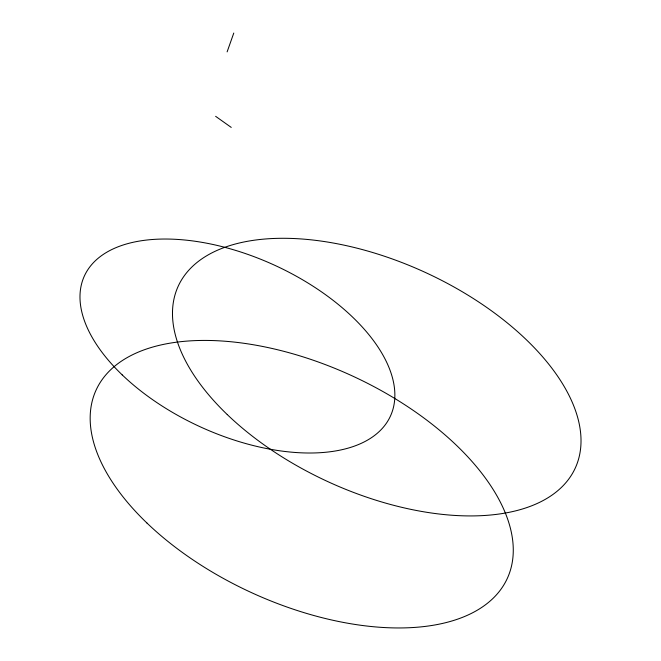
<?xml version="1.0" encoding="UTF-8"?>
<svg xmlns="http://www.w3.org/2000/svg" width="661" height="661" viewBox="0 0 661 661"><rect width="100%" height="100%" fill="white"/><g stroke="black" fill="none" stroke-linecap="round" stroke-linejoin="round"><path stroke-width="0.99" d="M227.12 51.88L233.779 33.05M215.635 116.328L231.243 127.408M227.26 414.571A218.361 115.394 24.6 0 0 572.054 474.135A218.361 115.394 24.6 0 0 330.921 242.612A218.361 115.394 24.6 0 0 227.26 414.571M146.907 522.991A226.145 119.501 24.6 0 0 503.988 584.679A226.145 119.501 24.6 0 0 254.27 344.91A226.145 119.501 24.6 0 0 146.907 522.991M122.211 374.894A168.291 88.929 24.6 0 0 387.949 420.801A168.291 88.929 24.6 0 0 202.101 242.364A168.291 88.929 24.6 0 0 122.211 374.894"/></g></svg>
